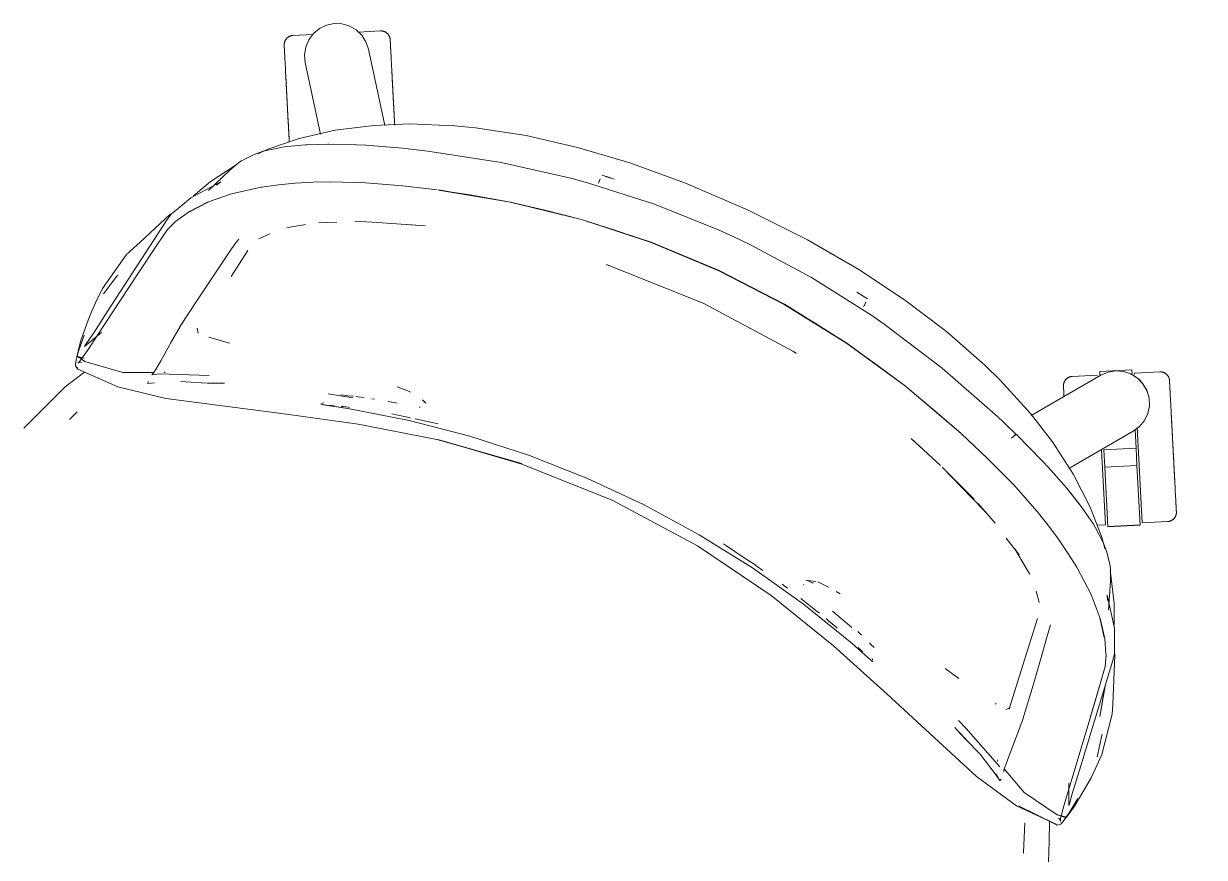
# Model space of a CAD drawing. Header units: millimetres. Extents: x 79795 to 317870, y -36033 to 97293.
# Drawn here: x 196660 to 197171, y 33601 to 33963 of the extents above; entities that cross this region are included whole.
import ezdxf

# ---------------------------------------------------------------- set-up
doc = ezdxf.new("R2010")
doc.units = ezdxf.units.MM
doc.header["$MEASUREMENT"] = 0
doc.layers.add('G-IMPT', color=8, linetype='CONTINUOUS', lineweight=9)
doc.layers.add('I-FURN', color=8, linetype='CONTINUOUS', lineweight=9)

msp = doc.modelspace()

# ---------------------------------------------------------------- linework, layer by layer
at = {"layer": 'G-IMPT'}
for p, q in [((196794.75, 33916.41), (196779.19, 33912.85)), ((196811.5, 33918.5), (196794.75, 33916.41)), ((196826.98, 33919.11), (196811.5, 33918.5)), ((196846.45, 33918.33), (196826.98, 33919.11)), ((196846.45, 33918.33), (196855.66, 33917.42)), ((196855.66, 33917.42), (196877.53, 33914.04)), ((196765.65, 33908.18), (196779.19, 33912.85)), ((196877.53, 33914.04), (196899.83, 33908.95)), ((196759.69, 33905.92), (196763.66, 33907.26)), ((196765.65, 33908.18), (196761.38, 33906.11)), ((196763.66, 33907.26), (196771.2, 33908.94)), ((196771.2, 33908.94), (196772.74, 33909.18)), ((196781.99, 33910.09), (196772.74, 33909.18)), ((196782.66, 33910.11), (196781.99, 33910.09)), ((196782.66, 33910.11), (196791.61, 33910.36)), ((196792.11, 33910.37), (196791.61, 33910.36)), ((196792.11, 33910.37), (196804.05, 33910.06)), ((196804.05, 33910.06), (196808.01, 33909.85)), ((196824.04, 33908.55), (196808.01, 33909.85)), ((196824.04, 33908.55), (196831.21, 33907.79)), ((196834.99, 33907.35), (196831.21, 33907.79)), ((196834.99, 33907.35), (196866.7, 33902.43)), ((196922.53, 33902.22), (196899.83, 33908.95)), ((196740.6, 33894.07), (196751.9, 33901.43)), ((196753.1, 33902.37), (196751, 33900.66)), ((196754.14, 33903.14), (196753.1, 33902.37)), ((196754.14, 33903.14), (196759.69, 33905.92)), ((196897.43, 33895.46), (196866.7, 33902.43)), ((196946.66, 33893.46), (196922.53, 33902.22)), ((196739.97, 33890.21), (196749.09, 33899.09)), ((196751, 33900.66), (196749.09, 33899.09)), ((196910.46, 33896.92), (196913.72, 33895.85)), ((196911.98, 33896.3), (196915.64, 33895.22)), ((196913.72, 33895.85), (196915.64, 33895.22)), ((196745.29, 33893.97), (196732.24, 33887.14)), ((196733.35, 33887.93), (196740.6, 33894.07)), ((196745.29, 33893.97), (196743.38, 33892.62)), ((196749.9, 33888.84), (196762.75, 33891.69)), ((196763.05, 33891.74), (196762.75, 33891.69)), ((196770.22, 33892.68), (196763.05, 33891.74)), ((196770.22, 33892.68), (196777.45, 33893.46)), ((196785.12, 33893.83), (196777.45, 33893.46)), ((196785.12, 33893.83), (196792.65, 33894.06)), ((196808.15, 33893.64), (196792.65, 33894.06)), ((196823.94, 33892.3), (196808.15, 33893.64)), ((196823.94, 33892.3), (196838.97, 33890.6)), ((196904.2, 33893.61), (196897.43, 33895.46)), ((196933.15, 33884.31), (196904.2, 33893.61)), ((196909.68, 33895.34), (196908.87, 33893.41)), ((196909.68, 33895.34), (196909.64, 33895.24)), ((196973.43, 33881.91), (196946.66, 33893.46)), ((196726.73, 33882.51), (196732.24, 33887.14)), ((196749.9, 33888.84), (196739.47, 33885.17)), ((196870.76, 33885.25), (196839.58, 33890.54)), ((196853.16, 33888.32), (196839.64, 33890.46)), ((196870.76, 33885.25), (196839.64, 33890.46)), ((196853.16, 33888.32), (196870.76, 33885.25)), ((196724.41, 33880.56), (196723.21, 33879.82)), ((196726.73, 33882.51), (196723.89, 33880.12)), ((196731.61, 33881.14), (196726.17, 33877.24)), ((196731.61, 33881.14), (196739.47, 33885.17)), ((196739.83, 33885.22), (196732, 33881.21)), ((196732, 33881.21), (196735.78, 33883.17)), ((196739.83, 33885.22), (196735.78, 33883.17)), ((196901.58, 33877.69), (196870.64, 33885.26)), ((196870.64, 33885.26), (196901.51, 33877.72)), ((196870.76, 33885.25), (196885.67, 33881.68)), ((196901.58, 33877.69), (196885.67, 33881.68)), ((196961.21, 33873.01), (196933.15, 33884.31)), ((196999.48, 33868.83), (196973.43, 33881.91)), ((196696.03, 33837.71), (196722.04, 33877.69)), ((196723.21, 33879.82), (196710.1, 33867.79)), ((196722.04, 33877.69), (196723.89, 33880.12)), ((196722.18, 33873.35), (196725.79, 33876.95)), ((196726.17, 33877.24), (196725.79, 33876.95)), ((196775.1, 33874.38), (196781.23, 33875.37)), ((196781.23, 33875.37), (196781.92, 33875.49)), ((196787.68, 33876.26), (196795.5, 33876.52)), ((196813.28, 33876.35), (196803.26, 33876.91)), ((196803.26, 33876.91), (196805.71, 33876.87)), ((196815.13, 33876.22), (196813.28, 33876.35)), ((196833.78, 33874.93), (196815.13, 33876.22)), ((196833.78, 33874.93), (196825.89, 33875.6)), ((196931.76, 33867.83), (196901.51, 33877.72)), ((196916.43, 33872.91), (196901.58, 33877.69)), ((196931.78, 33867.78), (196901.58, 33877.69)), ((196722.18, 33873.35), (196717.76, 33866.95)), ((196766.44, 33871.49), (196761.76, 33869.36)), ((196775.1, 33874.38), (196773.78, 33874.16)), ((196916.43, 33872.91), (196931.78, 33867.78)), ((196961.21, 33873.01), (196967.88, 33870.01)), ((196704.34, 33862.5), (196707.42, 33865.32)), ((196710.1, 33867.79), (196707.42, 33865.32)), ((196708.93, 33853.67), (196717.76, 33866.95)), ((196743.58, 33855.5), (196750.17, 33865.36)), ((196750.17, 33865.36), (196750.43, 33865.76)), ((196751.65, 33867.38), (196750.43, 33865.76)), ((196752.98, 33869.14), (196751.65, 33867.38)), ((196961.16, 33855.59), (196931.76, 33867.83)), ((196931.78, 33867.78), (196945.56, 33862.1)), ((196931.78, 33867.78), (196961.06, 33855.39)), ((196974.46, 33866.83), (196967.88, 33870.01)), ((196974.46, 33866.83), (197001.16, 33852.6)), ((197021.7, 33855.97), (196999.48, 33868.83)), ((196693.93, 33847.83), (196704.34, 33862.5)), ((196749.76, 33852.95), (196757.02, 33864.3)), ((196757.02, 33864.3), (196756.69, 33863.94)), ((196945.56, 33862.1), (196961.06, 33855.39)), ((196742.95, 33854.56), (196743.24, 33854.99)), ((196743.58, 33855.5), (196743.24, 33854.99)), ((196954.47, 33841.25), (196912.32, 33858.15)), ((196912.32, 33858.15), (196913.88, 33857.67)), ((196912.36, 33858.08), (196912.6, 33858.01)), ((196913.88, 33857.67), (196912.6, 33858.01)), ((196976.16, 33847.83), (196961.06, 33855.39)), ((196989.38, 33840.92), (196961.06, 33855.39)), ((196989.43, 33840.94), (196961.16, 33855.59)), ((197041.45, 33842.91), (197021.7, 33855.97)), ((196691.75, 33827.61), (196708.93, 33853.67)), ((196694.42, 33845.54), (196700.2, 33853.12)), ((196700.2, 33853.12), (196700.59, 33853.57)), ((196735.39, 33843.35), (196742.95, 33854.56)), ((197001.16, 33852.6), (197026.89, 33836.4)), ((196693.93, 33847.83), (196690.96, 33841.53)), ((196976.16, 33847.83), (196989.38, 33840.92)), ((197025.4, 33843.32), (197020.77, 33846.2)), ((196690.96, 33841.53), (196689.2, 33837.75)), ((196735.39, 33843.35), (196727.6, 33831.46)), ((196954.47, 33841.25), (196993.14, 33820.71)), ((196954.49, 33841.3), (196993.14, 33820.71)), ((196989.38, 33840.92), (197016.37, 33824.16)), ((196989.38, 33840.92), (197003.17, 33832.46)), ((196989.43, 33840.94), (197016.44, 33824.12)), ((197023.74, 33839.85), (197024.69, 33841.71)), ((197024.69, 33841.71), (197024.64, 33841.61)), ((197059.68, 33829.1), (197041.45, 33842.91)), ((196687.83, 33834.02), (196689.2, 33837.75)), ((196696.03, 33837.71), (196690.22, 33828.66)), ((197026.89, 33836.4), (197032.66, 33832.4)), ((196684.62, 33825.23), (196687.83, 33834.02)), ((196727.56, 33831.39), (196723.51, 33824.18)), ((196727.56, 33831.39), (196727.6, 33831.46)), ((196735.47, 33828.51), (196735.01, 33830.54)), ((197016.37, 33824.16), (197003.17, 33832.46)), ((197057.75, 33813.34), (197032.66, 33832.4)), ((196684.46, 33824.78), (196683.4, 33820.59)), ((196683.65, 33820.7), (196685.16, 33825.16)), ((196684.62, 33825.23), (196684.46, 33824.78)), ((196685.16, 33825.16), (196686.07, 33827.6)), ((196686.11, 33822.65), (196693.54, 33828.8)), ((196689.48, 33827.57), (196686.6, 33823.37)), ((196687.43, 33820.97), (196691.75, 33827.61)), ((196689.48, 33827.57), (196690.22, 33828.66)), ((196723.51, 33824.18), (196723.03, 33823.31)), ((196740.1, 33826.74), (196749, 33824.14)), ((196740.1, 33826.74), (196740.44, 33826.63)), ((197041.98, 33805.41), (197016.37, 33824.16)), ((197016.37, 33824.16), (197029.66, 33814.54)), ((197041.98, 33805.41), (197016.44, 33824.12)), ((197076.33, 33814.52), (197059.68, 33829.1)), ((196683.46, 33820.11), (196682.56, 33816.91)), ((196683.4, 33820.59), (196682.82, 33818.3)), ((196683.46, 33820.11), (196683.65, 33820.7)), ((196683.77, 33815.75), (196687.43, 33820.97)), ((196686.11, 33822.65), (196686.6, 33823.37)), ((196723.03, 33823.31), (196719.2, 33816.43)), ((196993.14, 33820.71), (196994.64, 33819.72)), ((196993.14, 33820.71), (196994.22, 33819.95)), ((196994.43, 33819.81), (196994.22, 33819.95)), ((196682.27, 33814.99), (196682.56, 33816.91)), ((196682.27, 33814.99), (196682.34, 33814.36)), ((196682.34, 33814.36), (196682.63, 33813.82)), ((196686.1, 33817.57), (196682.82, 33818.3)), ((196684.19, 33816.24), (196683.22, 33815.49)), ((196683.79, 33815.77), (196683.22, 33815.49)), ((196686.1, 33817.57), (196683.29, 33818.34)), ((196683.29, 33818.34), (196686.25, 33816.2)), ((196684.19, 33816.24), (196683.77, 33815.75)), ((196683.79, 33815.77), (196684.41, 33815.84)), ((196684.9, 33815.7), (196684.41, 33815.84)), ((196702.84, 33811.46), (196686.25, 33816.2)), ((196719.2, 33816.43), (196717.29, 33813.04)), ((197041.98, 33805.41), (197029.66, 33814.54)), ((197076.33, 33814.52), (197082.94, 33808.05)), ((196686.23, 33811.54), (196679.13, 33806.13)), ((196683.31, 33812.83), (196682.63, 33813.82)), ((196683.14, 33813.44), (196682.63, 33813.82)), ((196682.63, 33813.82), (196682.68, 33813.76)), ((196683.14, 33813.44), (196682.68, 33813.76)), ((196700.68, 33805.15), (196683.31, 33812.83)), ((196702.84, 33811.46), (196716.41, 33811.33)), ((196715.97, 33810.93), (196715.4, 33810.4)), ((196715.4, 33810.4), (196718.57, 33810.86)), ((196715.97, 33810.93), (196715.98, 33810.94)), ((196717.25, 33812.97), (196715.98, 33810.94)), ((196717.25, 33812.97), (196717.29, 33813.04)), ((196718.57, 33810.86), (196740.24, 33810.07)), ((196720.74, 33811.45), (196721.17, 33811.74)), ((197057.75, 33813.34), (197081.91, 33792.21)), ((196673.04, 33800.44), (196677.55, 33804.92)), ((196679.13, 33806.13), (196677.55, 33804.92)), ((196700.68, 33805.15), (196721.44, 33800.1)), ((196713.62, 33806.59), (196716.53, 33806.99)), ((196713.62, 33806.59), (196713.63, 33806.65)), ((196713.75, 33807.56), (196713.63, 33806.65)), ((196716.53, 33806.99), (196713.63, 33806.65)), ((196713.63, 33806.65), (196716.5, 33806.96)), ((196736.94, 33806.86), (196727.89, 33807.49)), ((196742.23, 33806.62), (196736.75, 33806.95)), ((196736.75, 33806.95), (196742.25, 33806.62)), ((196736.94, 33806.86), (196742.23, 33806.62)), ((196739.53, 33806.79), (196746.9, 33806.71)), ((196746.9, 33806.71), (196745.53, 33806.61)), ((196822.07, 33805.03), (196821.62, 33805.2)), ((196825.55, 33803.71), (196822.07, 33805.03)), ((196825.55, 33803.71), (196826.83, 33803.22)), ((197055.64, 33793.9), (197041.98, 33805.41)), ((197041.98, 33805.41), (197066.07, 33784.92)), ((197041.98, 33805.41), (197065.97, 33784.92)), ((197082.94, 33808.05), (197096.06, 33793.64)), ((196659.88, 33787.34), (196673.04, 33800.44)), ((196773.73, 33793.36), (196721.44, 33800.1)), ((196802.47, 33800.49), (196791.73, 33802.14)), ((196797.3, 33801.66), (196799.58, 33801.44)), ((196800.34, 33801.36), (196799.58, 33801.44)), ((196800.34, 33801.36), (196802.75, 33801.09)), ((196803.94, 33800.95), (196804.75, 33800.85)), ((196804.75, 33800.85), (196807.34, 33800.51)), ((196810.75, 33800.01), (196811.9, 33799.84)), ((196817.71, 33798.87), (196821.63, 33798.14)), ((196817.71, 33798.87), (196819.26, 33798.58)), ((196827.47, 33802.93), (196826.83, 33803.22)), ((196834.15, 33798.12), (196832.68, 33799.56)), ((196834.15, 33798.12), (196833.3, 33798.75)), ((196683, 33794.36), (196679.63, 33791)), ((196679.63, 33791), (196682.52, 33793.94)), ((196683, 33794.36), (196682.52, 33793.94)), ((196788.72, 33797.56), (196788.55, 33797.79)), ((196800.27, 33795.78), (196788.72, 33797.56)), ((196789.67, 33798.32), (196789.06, 33797.93)), ((196800.27, 33795.78), (196789.15, 33797.53)), ((196789.43, 33797.46), (196789.15, 33797.53)), ((196800.27, 33795.78), (196789.43, 33797.46)), ((196789.67, 33798.32), (196789.44, 33798.19)), ((196793.42, 33797.07), (196792.29, 33797.16)), ((196794.45, 33796.98), (196793.42, 33797.07)), ((196797.36, 33796.71), (196798.21, 33796.63)), ((196800.54, 33796.35), (196798.21, 33796.63)), ((196826.89, 33790.6), (196800.27, 33795.78)), ((196800.54, 33796.35), (196801.01, 33796.29)), ((196820.69, 33793.23), (196819.38, 33793.46)), ((196831.57, 33796.37), (196831.15, 33796.42)), ((197055.64, 33793.9), (197065.97, 33784.92)), ((197105.55, 33781.39), (197096.06, 33793.64)), ((196804.78, 33789.01), (196773.73, 33793.36)), ((196804.78, 33789.01), (196838.82, 33782.31)), ((196827.46, 33791.78), (196820.69, 33793.23)), ((196826.89, 33790.6), (196853.14, 33783.79)), ((196836.89, 33789.77), (196829.44, 33791.36)), ((196839.47, 33789.09), (196836.89, 33789.77)), ((197081.91, 33792.21), (197084.67, 33789.6)), ((197089.93, 33784.49), (197084.67, 33789.6)), ((196853.14, 33783.79), (196878.93, 33775.41)), ((197066.07, 33784.92), (197077.48, 33774.08)), ((197088.7, 33783.71), (197087.87, 33782.93)), ((197087.87, 33782.93), (197088.33, 33783.37)), ((197088.7, 33783.71), (197088.33, 33783.37)), ((197088.7, 33783.71), (197089.4, 33784.3)), ((197088.7, 33783.71), (197089.23, 33784.18)), ((197089.23, 33784.18), (197089.4, 33784.3)), ((197089.4, 33784.3), (197089.77, 33784.56)), ((197089.82, 33784.55), (197089.4, 33784.3)), ((197089.82, 33784.55), (197089.77, 33784.56)), ((197089.95, 33784.53), (197089.82, 33784.55)), ((197089.82, 33784.55), (197089.93, 33784.49)), ((197101.16, 33773.15), (197089.95, 33784.53)), ((196838.82, 33782.31), (196875.67, 33772.03)), ((196875.72, 33771.72), (196839.28, 33782.39)), ((196875.67, 33772.03), (196839.28, 33782.39)), ((197044.35, 33782.84), (197047.01, 33780.41)), ((197044.35, 33782.84), (197057.07, 33771.11)), ((197114.71, 33767.21), (197105.55, 33781.39)), ((196904.17, 33765.46), (196878.93, 33775.41)), ((197088.65, 33762.84), (197077.48, 33774.08)), ((197103.87, 33770.26), (197101.16, 33773.15)), ((196875.72, 33771.72), (196914.77, 33756.12)), ((197057.85, 33770.44), (197071.65, 33756.48)), ((197057.85, 33770.44), (197070.82, 33756.99)), ((197111.78, 33761.3), (197103.87, 33770.26)), ((196928.75, 33754), (196904.17, 33765.46)), ((197088.65, 33762.84), (197098.94, 33751.23)), ((197114.71, 33767.21), (197121.99, 33753)), ((197112.09, 33760.91), (197111.78, 33761.3)), ((197111.78, 33761.3), (197118.07, 33753.37)), ((197111.78, 33761.3), (197117.66, 33753.9)), ((197112.09, 33760.91), (197118.07, 33753.37)), ((196951.83, 33736.23), (196914.77, 33756.12)), ((196928.75, 33754), (196952.58, 33741.06)), ((197070.82, 33756.99), (197072.11, 33755.65)), ((197077.37, 33750.19), (197072.11, 33755.65)), ((197077.37, 33750.19), (197073.41, 33754.59)), ((197118.07, 33753.37), (197117.66, 33753.9)), ((197118.07, 33753.37), (197123.32, 33745.7)), ((197127.11, 33739.62), (197121.99, 33753)), ((197080.84, 33746.15), (197077.37, 33750.19)), ((197103.6, 33745.32), (197098.94, 33751.23)), ((197103.6, 33745.32), (197108.25, 33739.21)), ((197124.12, 33744.37), (197123.32, 33745.7)), ((197127.69, 33737.51), (197124.12, 33744.37)), ((196975.59, 33726.7), (196952.58, 33741.06)), ((197085.59, 33739.67), (197091.16, 33732.45)), ((197112.3, 33733.16), (197108.25, 33739.21)), ((197128.27, 33735.03), (197127.11, 33739.62)), ((197127.69, 33737.51), (197129.2, 33733.61)), ((196983.65, 33714.78), (196951.83, 33736.23)), ((196964.41, 33736.23), (196962.99, 33737.1)), ((196971.59, 33731.45), (196964.41, 33736.23)), ((197089.28, 33734.98), (197091.61, 33731.08)), ((197089.28, 33734.98), (197091.16, 33732.45)), ((197112.3, 33733.16), (197116.19, 33727.07)), ((197130.65, 33727.57), (197129.2, 33733.61)), ((196971.59, 33731.45), (196976.33, 33728.3)), ((196976.33, 33728.3), (196977.7, 33727.39)), ((196980.1, 33725.66), (196977.7, 33727.39)), ((197091.61, 33731.08), (197091.96, 33730.48)), ((197091.96, 33730.48), (197095.14, 33725.14)), ((197116.35, 33726.81), (197116.19, 33727.07)), ((197130.73, 33726.28), (197130.65, 33727.57)), ((196997.67, 33710.96), (196975.59, 33726.7)), ((197095.14, 33725.14), (197095.82, 33723.99)), ((197122.42, 33715.13), (197116.35, 33726.81)), ((197130.78, 33724.76), (197130.65, 33725.66)), ((197130.73, 33726.28), (197130.76, 33723.57)), ((197130.76, 33723.57), (197130.79, 33721.1)), ((197130.78, 33724.76), (197132.4, 33711.37)), ((196988.44, 33719.65), (196990.76, 33717.97)), ((196997.85, 33719.41), (196997.79, 33719.52)), ((196999.8, 33721.11), (196998.76, 33721.36)), ((196998.76, 33721.36), (197000.82, 33721.16)), ((196999.8, 33721.11), (197001.91, 33720.17)), ((197000.82, 33721.16), (197003.03, 33720.79)), ((197001.78, 33720.24), (197001.91, 33720.17)), ((197004, 33720.62), (197008.54, 33718.4)), ((197004, 33720.62), (197006.51, 33719.43)), ((197008.54, 33718.4), (197006.51, 33719.43)), ((197129.85, 33708.4), (197130.79, 33721.1)), ((196983.65, 33714.78), (197010.67, 33693.01)), ((196996.62, 33713.41), (196998.21, 33712.16)), ((197003.68, 33707.9), (196998.21, 33712.16)), ((197011.85, 33716.51), (197013.65, 33715.43)), ((197098.5, 33716.65), (197099.87, 33711.7)), ((197126.31, 33704.78), (197122.42, 33715.13)), ((197129.31, 33714.9), (197132.46, 33700.57)), ((197129.31, 33714.9), (197129.5, 33712.59)), ((196997.67, 33710.96), (197018.76, 33693.9)), ((197003.68, 33707.9), (197004.71, 33707.05)), ((197018.6, 33700.91), (197010.35, 33707.99)), ((197132.4, 33711.37), (197132.36, 33701.87)), ((197007.68, 33704.6), (197007.53, 33704.72)), ((197008.57, 33703.83), (197007.68, 33704.6)), ((197008.57, 33703.83), (197011.72, 33701.13)), ((197095.01, 33691.95), (197099.05, 33704.81)), ((197099.05, 33704.81), (197098.98, 33704.32)), ((197103.33, 33697.11), (197104.8, 33702.03)), ((197128.07, 33696.52), (197126.12, 33705.1)), ((197126.12, 33705.1), (197127.15, 33700.67)), ((197126.31, 33704.78), (197128.27, 33696.17)), ((197011.72, 33701.13), (197012.26, 33700.65)), ((197021.21, 33699.2), (197022.92, 33697.61)), ((197103.33, 33697.11), (197101.4, 33690.47)), ((197128.07, 33696.52), (197127.15, 33700.67)), ((197132.46, 33700.57), (197132.46, 33693.32)), ((197033.95, 33672.02), (197010.67, 33693.01)), ((197018.76, 33693.9), (197026.91, 33686.71)), ((197022.98, 33690.65), (197021.39, 33692.21)), ((197027.1, 33693.46), (197026.34, 33694.22)), ((197027.1, 33693.46), (197028.35, 33692.2)), ((197095.01, 33691.95), (197086.85, 33665.6)), ((197128.27, 33696.17), (197128.79, 33689.5)), ((197132.46, 33693.32), (197132.46, 33689.6)), ((197022.98, 33690.65), (197023.47, 33690.16)), ((197027.13, 33686.53), (197026.91, 33686.71)), ((197027.36, 33686.34), (197027.13, 33686.53)), ((197027.54, 33686.2), (197027.36, 33686.34)), ((197027.52, 33687.41), (197027.56, 33687.16)), ((197027.52, 33687.41), (197027.61, 33686.7)), ((197027.79, 33686.18), (197027.54, 33686.2)), ((197097.65, 33677.4), (197100.94, 33688.85)), ((197101.4, 33690.47), (197100.94, 33688.85)), ((197117.88, 33641), (197131.78, 33686.62)), ((197128.8, 33689.02), (197128.37, 33683.94)), ((197128.8, 33689.02), (197128.79, 33689.5)), ((197131.78, 33686.62), (197132.46, 33689.6)), ((197132.67, 33688.89), (197131.87, 33671.11)), ((197132.46, 33690.28), (197132.67, 33688.89)), ((197059.13, 33683.14), (197065.1, 33678.8)), ((197128.37, 33683.94), (197126.3, 33676.44)), ((197092.79, 33661.16), (197097.22, 33675.89)), ((197097.22, 33675.89), (197097.65, 33677.4)), ((197121.81, 33661.14), (197126.12, 33675.89)), ((197121.98, 33661.73), (197126.3, 33676.44)), ((197121.98, 33661.73), (197126.12, 33675.89)), ((197033.95, 33672.02), (197072.73, 33636.29)), ((197126.11, 33662.32), (197128.4, 33675.53)), ((197126.11, 33662.32), (197128.09, 33674.51)), ((197131.87, 33671.11), (197131.71, 33667.47)), ((197081.14, 33667.71), (197080.85, 33667.9)), ((197085.48, 33665.3), (197087.26, 33666.19)), ((197086.85, 33665.6), (197087, 33665.82)), ((197087.14, 33666.02), (197087, 33665.82)), ((197131.52, 33663.3), (197131.71, 33667.47)), ((197064.87, 33660.61), (197068.28, 33657.1)), ((197092.77, 33661.09), (197089.85, 33653.35)), ((197092.79, 33661.16), (197092.77, 33661.09)), ((197121.81, 33661.14), (197112.89, 33631.23)), ((197126.98, 33645.89), (197131.52, 33663.3)), ((197064.36, 33656.41), (197063.32, 33657.51)), ((197067.95, 33652.51), (197064.36, 33656.41)), ((197064.36, 33656.41), (197068.14, 33652.42)), ((197068.14, 33652.42), (197064.79, 33655.96)), ((197068.28, 33657.1), (197082.78, 33640.49)), ((197074.25, 33645.98), (197067.95, 33652.51)), ((197086.68, 33645.07), (197089.85, 33653.35)), ((197124.91, 33644.8), (197127, 33654.1)), ((197127, 33654.1), (197127.1, 33654.69)), ((197074.25, 33645.98), (197081.18, 33636.93)), ((197086.68, 33645.07), (197085.47, 33641.87)), ((197126.98, 33645.89), (197124.06, 33639.57)), ((197081.82, 33643.56), (197081.88, 33643.05)), ((197081.9, 33642.9), (197081.88, 33643.05)), ((197085.35, 33641.52), (197084.57, 33639.17)), ((197085.35, 33641.52), (197085.47, 33641.87)), ((197117.88, 33641), (197114.68, 33630.73)), ((197072.73, 33636.29), (197089.95, 33623.63)), ((197082.84, 33634.66), (197081.16, 33637.48)), ((197082.84, 33634.66), (197081.18, 33636.93)), ((197083.39, 33635.2), (197082.97, 33634.63)), ((197084.49, 33638.29), (197084.56, 33639.1)), ((197084.57, 33639.17), (197084.56, 33639.1)), ((197093.39, 33629.35), (197084.61, 33639.6)), ((197120.32, 33632.35), (197122.3, 33635.79)), ((197122.3, 33635.79), (197124.06, 33639.57)), ((197082.84, 33634.66), (197082.67, 33634.7)), ((197082.97, 33634.63), (197082.84, 33634.66)), ((197112.89, 33631.23), (197110.58, 33623.65)), ((197112.65, 33633.41), (197112.72, 33623.72)), ((197114.32, 33629.47), (197114.68, 33630.73)), ((197120.32, 33632.35), (197115.65, 33624.24)), ((197093.39, 33629.35), (197107.69, 33619.68)), ((197115.23, 33624.58), (197112.8, 33620.58)), ((197112.95, 33624.56), (197114.32, 33629.47)), ((197115.25, 33624.61), (197116.54, 33626.87)), ((197089.95, 33623.63), (197107.03, 33615.62)), ((197090.94, 33623.66), (197107.41, 33615.33)), ((197090.94, 33623.66), (197107.03, 33615.62)), ((197111.22, 33618.79), (197107.69, 33619.68)), ((197111.22, 33618.79), (197107.75, 33619.72)), ((197107.75, 33619.72), (197111.5, 33618.4)), ((197108.94, 33617.5), (197110.58, 33623.65)), ((197112.47, 33620.06), (197110.6, 33617.31)), ((197112.88, 33620.32), (197111.5, 33618.4)), ((197112.47, 33620.06), (197112.8, 33620.58)), ((197112.72, 33623.72), (197112.95, 33624.56)), ((197112.88, 33620.32), (197115.41, 33623.83)), ((197115.65, 33624.24), (197115.41, 33623.83)), ((197093.61, 33616.25), (197093.06, 33603.43)), ((197104.12, 33607.97), (197104.34, 33616.88)), ((197107.5, 33615.26), (197106.8, 33615.8)), ((197106.8, 33615.8), (197106.89, 33615.73)), ((197107.03, 33615.62), (197106.89, 33615.73)), ((197107.41, 33615.33), (197107.03, 33615.62)), ((197107.5, 33615.26), (197108.19, 33615.37)), ((197108.59, 33618.04), (197108.17, 33618.32)), ((197108.8, 33615.5), (197108.19, 33615.37)), ((197108.59, 33618.04), (197108.94, 33617.52)), ((197108.8, 33615.5), (197109.31, 33615.85)), ((197109.04, 33618.13), (197108.94, 33617.5)), ((197108.94, 33617.52), (197109.09, 33616.9)), ((197109.04, 33618.13), (197109.09, 33616.9)), ((197110.6, 33617.31), (197109.31, 33615.85)), ((197103.91, 33599.43), (197104.12, 33607.97)), ((197093.04, 33603.14), (197093.06, 33603.43))]:
    msp.add_line(p, q, dxfattribs=at)
at = {"layer": 'I-FURN'}
for p, q in [((196791, 33961.88), (196794.3, 33962.58)), ((196794.3, 33962.58), (196797.67, 33962.47)), ((196797.67, 33962.47), (196800.92, 33961.56)), ((196775.07, 33957.08), (196775.22, 33957.14)), ((196775.22, 33957.14), (196775.37, 33957.2)), ((196775.37, 33957.2), (196775.52, 33957.25)), ((196775.52, 33957.25), (196775.68, 33957.3)), ((196775.68, 33957.3), (196775.84, 33957.34)), ((196775.84, 33957.34), (196775.99, 33957.37)), ((196775.99, 33957.37), (196776.15, 33957.4)), ((196776.15, 33957.4), (196776.31, 33957.42)), ((196776.31, 33957.42), (196776.47, 33957.43)), ((196776.47, 33957.43), (196776.52, 33957.43)), ((196785.09, 33957.88), (196776.52, 33957.43)), ((196783.37, 33955.54), (196785.37, 33958.26)), ((196785.37, 33958.26), (196787.97, 33960.41)), ((196787.97, 33960.41), (196791, 33961.88)), ((196800.92, 33961.56), (196803.86, 33959.9)), ((196803.86, 33959.9), (196806.31, 33957.58)), ((196814.4, 33959.42), (196804.89, 33958.92)), ((196806.31, 33957.58), (196808.13, 33954.75)), ((196814.4, 33959.42), (196814.56, 33959.42)), ((196814.56, 33959.42), (196814.73, 33959.42)), ((196814.73, 33959.42), (196814.89, 33959.41)), ((196814.89, 33959.41), (196815.05, 33959.4)), ((196815.05, 33959.4), (196815.21, 33959.38)), ((196815.21, 33959.38), (196815.37, 33959.35)), ((196815.37, 33959.35), (196815.52, 33959.32)), ((196815.52, 33959.32), (196815.68, 33959.28)), ((196815.68, 33959.28), (196815.84, 33959.23)), ((196815.84, 33959.23), (196815.99, 33959.18)), ((196815.99, 33959.18), (196816.14, 33959.12)), ((196816.14, 33959.12), (196816.29, 33959.06)), ((196816.29, 33959.06), (196816.43, 33958.99)), ((196816.43, 33958.99), (196816.57, 33958.91)), ((196816.57, 33958.91), (196816.71, 33958.83)), ((196816.71, 33958.83), (196816.85, 33958.75)), ((196816.85, 33958.75), (196816.98, 33958.65)), ((196816.98, 33958.65), (196817.11, 33958.56)), ((196817.11, 33958.56), (196817.23, 33958.46)), ((196817.23, 33958.46), (196817.35, 33958.35)), ((196817.35, 33958.35), (196817.47, 33958.24)), ((196817.47, 33958.24), (196817.58, 33958.12)), ((196817.58, 33958.12), (196817.69, 33958)), ((196817.69, 33958), (196817.79, 33957.87)), ((196817.79, 33957.87), (196817.89, 33957.74)), ((196817.89, 33957.74), (196817.98, 33957.61)), ((196817.98, 33957.61), (196818.06, 33957.48)), ((196818.06, 33957.48), (196818.15, 33957.34)), ((196818.15, 33957.34), (196818.22, 33957.19)), ((196818.22, 33957.19), (196818.29, 33957.05)), ((196772.7, 33953.52), (196772.71, 33953.68)), ((196772.7, 33953.36), (196772.7, 33953.52)), ((196772.7, 33953.2), (196772.7, 33953.36)), ((196772.7, 33953.19), (196772.7, 33953.2)), ((196772.7, 33953.2), (196772.7, 33953.17)), ((196772.71, 33953.14), (196772.7, 33953.19)), ((196772.7, 33953.17), (196772.71, 33953.11)), ((196772.71, 33953.68), (196772.72, 33953.84)), ((196772.71, 33953.05), (196772.71, 33953.14)), ((196772.71, 33953.11), (196772.71, 33952.99)), ((196772.72, 33952.91), (196772.71, 33953.05)), ((196772.71, 33952.99), (196772.72, 33952.83)), ((196772.72, 33953.84), (196772.74, 33954)), ((196772.73, 33952.73), (196772.72, 33952.91)), ((196772.72, 33952.83), (196772.73, 33952.63)), ((196772.74, 33952.5), (196772.73, 33952.73)), ((196772.73, 33952.63), (196772.75, 33952.38)), ((196772.74, 33954), (196772.77, 33954.16)), ((196772.75, 33952.23), (196772.74, 33952.5)), ((196772.75, 33952.38), (196772.76, 33952.09)), ((196772.77, 33951.91), (196772.75, 33952.23)), ((196772.76, 33952.09), (196772.78, 33951.75)), ((196772.77, 33954.16), (196772.8, 33954.32)), ((196772.8, 33954.32), (196772.84, 33954.47)), ((196772.84, 33954.47), (196772.89, 33954.63)), ((196772.89, 33954.63), (196772.94, 33954.78)), ((196772.94, 33954.78), (196773, 33954.93)), ((196773, 33954.93), (196773.06, 33955.08)), ((196773.06, 33955.08), (196773.13, 33955.22)), ((196773.13, 33955.22), (196773.21, 33955.37)), ((196773.21, 33955.37), (196773.29, 33955.51)), ((196773.29, 33955.51), (196773.37, 33955.64)), ((196773.37, 33955.64), (196773.46, 33955.77)), ((196773.46, 33955.77), (196773.56, 33955.9)), ((196773.56, 33955.9), (196773.66, 33956.03)), ((196773.66, 33956.03), (196773.77, 33956.15)), ((196773.77, 33956.15), (196773.88, 33956.26)), ((196773.88, 33956.26), (196774, 33956.37)), ((196774, 33956.37), (196774.12, 33956.48)), ((196774.12, 33956.48), (196774.25, 33956.58)), ((196774.25, 33956.58), (196774.38, 33956.68)), ((196774.38, 33956.68), (196774.51, 33956.77)), ((196774.51, 33956.77), (196774.64, 33956.86)), ((196774.64, 33956.86), (196774.78, 33956.94)), ((196774.78, 33956.94), (196774.93, 33957.01)), ((196774.93, 33957.01), (196775.07, 33957.08)), ((196781.55, 33949.1), (196782.07, 33952.43)), ((196782.07, 33952.43), (196783.37, 33955.54)), ((196808.13, 33954.75), (196809.23, 33951.55)), ((196818.29, 33957.05), (196818.35, 33956.9)), ((196818.35, 33956.9), (196818.41, 33956.75)), ((196818.41, 33956.75), (196818.46, 33956.6)), ((196818.46, 33956.6), (196818.51, 33956.44)), ((196818.51, 33956.44), (196818.54, 33956.28)), ((196818.54, 33956.28), (196818.58, 33956.13)), ((196818.58, 33956.13), (196818.6, 33955.97)), ((196818.6, 33955.97), (196818.62, 33955.81)), ((196818.62, 33955.81), (196818.64, 33955.65)), ((196818.64, 33955.65), (196818.64, 33955.6)), ((196818.64, 33955.6), (196818.64, 33955.58)), ((196818.64, 33955.55), (196818.64, 33955.6)), ((196818.64, 33955.6), (196818.64, 33955.6)), ((196818.64, 33955.58), (196818.64, 33955.51)), ((196818.65, 33955.46), (196818.64, 33955.55)), ((196818.64, 33955.51), (196818.65, 33955.4)), ((196818.65, 33955.32), (196818.65, 33955.46)), ((196818.65, 33955.4), (196818.66, 33955.24)), ((196818.66, 33955.14), (196818.65, 33955.32)), ((196818.66, 33955.24), (196818.67, 33955.04)), ((196818.68, 33954.91), (196818.66, 33955.14)), ((196818.67, 33955.04), (196818.68, 33954.79)), ((196818.69, 33954.64), (196818.68, 33954.91)), ((196818.68, 33954.79), (196818.7, 33954.5)), ((196818.71, 33954.32), (196818.69, 33954.64)), ((196818.7, 33954.5), (196818.72, 33954.16)), ((196818.73, 33953.96), (196818.71, 33954.32)), ((196818.72, 33954.16), (196818.73, 33953.78)), ((196818.75, 33953.56), (196818.73, 33953.96)), ((196818.73, 33953.78), (196818.76, 33953.36)), ((196818.77, 33953.11), (196818.75, 33953.56)), ((196818.76, 33953.36), (196818.78, 33952.9)), ((196818.8, 33952.63), (196818.77, 33953.11)), ((196818.78, 33952.9), (196818.81, 33952.39)), ((196818.82, 33952.1), (196818.8, 33952.63)), ((196818.81, 33952.39), (196818.84, 33951.85)), ((196818.85, 33951.53), (196818.82, 33952.1)), ((196772.79, 33951.55), (196772.77, 33951.91)), ((196772.78, 33951.75), (196772.8, 33951.37)), ((196772.81, 33951.15), (196772.79, 33951.55)), ((196772.8, 33951.37), (196772.82, 33950.95)), ((196772.83, 33950.71), (196772.81, 33951.15)), ((196772.82, 33950.95), (196772.84, 33950.49)), ((196772.86, 33950.22), (196772.83, 33950.71)), ((196772.84, 33950.49), (196772.87, 33949.98)), ((196772.89, 33949.69), (196772.86, 33950.22)), ((196772.87, 33949.98), (196772.9, 33949.44)), ((196772.92, 33949.13), (196772.89, 33949.69)), ((196772.9, 33949.44), (196772.93, 33948.85)), ((196772.95, 33948.52), (196772.92, 33949.13)), ((196772.93, 33948.85), (196772.96, 33948.23)), ((196772.98, 33947.88), (196772.95, 33948.52)), ((196772.96, 33948.23), (196773, 33947.57)), ((196773, 33947.57), (196773.03, 33946.87)), ((196781.85, 33945.74), (196781.55, 33949.1)), ((196809.23, 33951.55), (196816.27, 33918.41)), ((196818.84, 33951.85), (196818.87, 33951.26)), ((196818.88, 33950.93), (196818.85, 33951.53)), ((196818.87, 33951.26), (196818.9, 33950.64)), ((196818.92, 33950.29), (196818.88, 33950.93)), ((196818.9, 33950.64), (196818.93, 33950.11)), ((196818.95, 33949.61), (196818.92, 33950.29)), ((196818.99, 33948.89), (196818.95, 33949.61)), ((196819.03, 33948.14), (196818.99, 33948.89)), ((196819.07, 33947.35), (196819.03, 33948.14)), ((196819.11, 33946.54), (196819.07, 33947.35)), ((196773.03, 33946.87), (196773.07, 33946.14)), ((196773.07, 33946.14), (196773.11, 33945.37)), ((196773.11, 33945.37), (196773.15, 33944.57)), ((196773.15, 33944.57), (196773.2, 33943.74)), ((196773.2, 33943.74), (196773.24, 33942.88)), ((196773.24, 33942.88), (196773.29, 33941.99)), ((196773.29, 33941.99), (196773.34, 33941.07)), ((196788.44, 33914.73), (196781.85, 33945.74)), ((196819.16, 33945.69), (196819.11, 33946.54)), ((196819.21, 33944.81), (196819.16, 33945.69)), ((196819.25, 33943.9), (196819.21, 33944.81)), ((196819.3, 33942.97), (196819.25, 33943.9)), ((196819.35, 33942.01), (196819.3, 33942.97)), ((196819.32, 33942.53), (196819.38, 33941.56)), ((196819.4, 33941.03), (196819.35, 33942.01)), ((196773.34, 33941.07), (196773.39, 33940.13)), ((196773.41, 33939.61), (196773.36, 33940.56)), ((196773.39, 33940.13), (196773.44, 33939.16)), ((196773.47, 33938.62), (196773.41, 33939.61)), ((196773.44, 33939.16), (196773.49, 33938.17)), ((196773.52, 33937.62), (196773.47, 33938.62)), ((196773.49, 33938.17), (196773.54, 33937.15)), ((196773.57, 33936.6), (196773.52, 33937.62)), ((196773.54, 33937.15), (196773.6, 33936.12)), ((196819.38, 33941.56), (196819.43, 33940.57)), ((196819.46, 33940.03), (196819.4, 33941.03)), ((196819.43, 33940.57), (196819.48, 33939.56)), ((196819.51, 33939), (196819.46, 33940.03)), ((196819.48, 33939.56), (196819.53, 33938.53)), ((196819.56, 33937.96), (196819.51, 33939)), ((196819.53, 33938.53), (196819.59, 33937.47)), ((196819.62, 33936.9), (196819.56, 33937.96)), ((196819.59, 33937.47), (196819.65, 33936.41)), ((196819.68, 33935.82), (196819.62, 33936.9)), ((196773.63, 33935.55), (196773.57, 33936.6)), ((196773.6, 33936.12), (196773.65, 33935.07)), ((196773.68, 33934.49), (196773.63, 33935.55)), ((196773.65, 33935.07), (196773.71, 33934)), ((196773.74, 33933.42), (196773.68, 33934.49)), ((196773.71, 33934), (196773.77, 33932.92)), ((196773.8, 33932.33), (196773.74, 33933.42)), ((196773.77, 33932.92), (196773.82, 33931.82)), ((196773.85, 33931.22), (196773.8, 33932.33)), ((196773.82, 33931.82), (196773.88, 33930.71)), ((196819.65, 33936.41), (196819.7, 33935.32)), ((196819.73, 33934.73), (196819.68, 33935.82)), ((196819.7, 33935.32), (196819.76, 33934.23)), ((196819.79, 33933.63), (196819.73, 33934.73)), ((196819.76, 33934.23), (196819.82, 33933.12)), ((196819.85, 33932.52), (196819.79, 33933.63)), ((196819.82, 33933.12), (196819.88, 33932.01)), ((196819.91, 33931.4), (196819.85, 33932.52)), ((196819.88, 33932.01), (196819.94, 33930.88)), ((196773.91, 33930.11), (196773.85, 33931.22)), ((196773.88, 33930.71), (196773.94, 33929.6)), ((196773.97, 33928.99), (196773.91, 33930.11)), ((196773.94, 33929.6), (196774, 33928.47)), ((196774.03, 33927.86), (196773.97, 33928.99)), ((196774, 33928.47), (196774.06, 33927.34)), ((196774.09, 33926.73), (196774.03, 33927.86)), ((196774.06, 33927.34), (196774.12, 33926.21)), ((196774.15, 33925.6), (196774.09, 33926.73)), ((196819.97, 33930.27), (196819.91, 33931.4)), ((196819.94, 33930.88), (196819.99, 33929.75)), ((196820.03, 33929.14), (196819.97, 33930.27)), ((196819.99, 33929.75), (196820.05, 33928.62)), ((196820.09, 33928), (196820.03, 33929.14)), ((196820.05, 33928.62), (196820.11, 33927.48)), ((196820.15, 33926.87), (196820.09, 33928)), ((196820.11, 33927.48), (196820.17, 33926.34)), ((196820.21, 33925.73), (196820.15, 33926.87)), ((196774.12, 33926.21), (196774.18, 33925.07)), ((196774.21, 33924.46), (196774.15, 33925.6)), ((196774.18, 33925.07), (196774.24, 33923.94)), ((196774.27, 33923.32), (196774.21, 33924.46)), ((196774.24, 33923.94), (196774.3, 33922.8)), ((196774.33, 33922.19), (196774.27, 33923.32)), ((196774.3, 33922.8), (196774.35, 33921.67)), ((196774.39, 33921.06), (196774.33, 33922.19)), ((196774.35, 33921.67), (196774.41, 33920.54)), ((196820.17, 33926.34), (196820.23, 33925.21)), ((196820.26, 33924.59), (196820.21, 33925.73)), ((196820.23, 33925.21), (196820.29, 33924.07)), ((196820.32, 33923.46), (196820.26, 33924.59)), ((196820.29, 33924.07), (196820.35, 33922.95)), ((196820.38, 33922.34), (196820.32, 33923.46)), ((196820.35, 33922.95), (196820.41, 33921.83)), ((196820.44, 33921.22), (196820.38, 33922.34)), ((196820.41, 33921.83), (196820.47, 33920.71)), ((196774.45, 33919.93), (196774.39, 33921.06)), ((196774.41, 33920.54), (196774.47, 33919.42)), ((196774.5, 33918.82), (196774.45, 33919.93)), ((196774.47, 33919.42), (196774.53, 33918.31)), ((196774.56, 33917.71), (196774.5, 33918.82)), ((196774.53, 33918.31), (196774.59, 33917.2)), ((196774.62, 33916.61), (196774.56, 33917.71)), ((196774.59, 33917.2), (196774.65, 33916.11)), ((196774.68, 33915.53), (196774.62, 33916.61)), ((196820.5, 33920.12), (196820.44, 33921.22)), ((196820.47, 33920.71), (196820.53, 33919.61)), ((196820.56, 33919.02), (196820.5, 33920.12)), ((196820.53, 33919.61), (196820.58, 33918.52)), ((196774.65, 33916.11), (196774.7, 33915.04)), ((196774.73, 33914.46), (196774.68, 33915.53)), ((196774.7, 33915.04), (196774.76, 33913.98)), ((196774.79, 33913.41), (196774.73, 33914.46)), ((196774.76, 33913.98), (196774.81, 33912.93)), ((196774.84, 33912.38), (196774.79, 33913.41)), ((196774.81, 33912.93), (196774.87, 33911.91)), ((196774.89, 33911.37), (196774.84, 33912.38)), ((197096.41, 33792.79), (197126.63, 33810.24)), ((197111.8, 33808.75), (197111.92, 33808.85)), ((197111.92, 33808.85), (197112.05, 33808.95)), ((197112.05, 33808.95), (197112.18, 33809.04)), ((197112.18, 33809.04), (197112.32, 33809.13)), ((197112.32, 33809.13), (197112.46, 33809.21)), ((197112.46, 33809.21), (197112.6, 33809.28)), ((197112.6, 33809.28), (197112.75, 33809.35)), ((197112.75, 33809.35), (197112.9, 33809.42)), ((197112.9, 33809.42), (197113.05, 33809.47)), ((197113.05, 33809.47), (197113.2, 33809.52)), ((197113.2, 33809.52), (197113.36, 33809.57)), ((197113.36, 33809.57), (197113.51, 33809.61)), ((197113.51, 33809.61), (197113.67, 33809.64)), ((197113.67, 33809.64), (197113.83, 33809.67)), ((197113.83, 33809.67), (197113.99, 33809.69)), ((197113.99, 33809.69), (197114.15, 33809.7)), ((197114.15, 33809.7), (197114.19, 33809.7)), ((197125.15, 33810.28), (197114.19, 33809.7)), ((197140.05, 33812.51), (197126.07, 33811.78)), ((197126.15, 33810.2), (197126.07, 33811.78)), ((197126.15, 33810.3), (197126.15, 33810.2)), ((197126.63, 33810.24), (197129.74, 33811.56)), ((197129.74, 33811.56), (197133.07, 33812.1)), ((197133.07, 33812.1), (197136.43, 33811.83)), ((197136.43, 33811.83), (197139.63, 33810.76)), ((197139.63, 33810.76), (197142.48, 33808.96)), ((197140.05, 33812.51), (197140.13, 33810.93)), ((197140.13, 33810.93), (197140.13, 33811.03)), ((197152.08, 33811.69), (197141.13, 33811.11)), ((197141.15, 33810.69), (197141.13, 33811.11)), ((197142.48, 33808.96), (197144.82, 33806.52)), ((197152.08, 33811.69), (197152.24, 33811.69)), ((197152.24, 33811.69), (197152.4, 33811.69)), ((197152.4, 33811.69), (197152.56, 33811.68)), ((197152.56, 33811.68), (197152.72, 33811.67)), ((197152.72, 33811.67), (197152.88, 33811.65)), ((197152.88, 33811.65), (197153.04, 33811.62)), ((197153.04, 33811.62), (197153.2, 33811.59)), ((197153.2, 33811.59), (197153.36, 33811.55)), ((197153.36, 33811.55), (197153.51, 33811.5)), ((197153.51, 33811.5), (197153.66, 33811.45)), ((197153.66, 33811.45), (197153.81, 33811.39)), ((197153.81, 33811.39), (197153.96, 33811.33)), ((197153.96, 33811.33), (197154.11, 33811.26)), ((197154.11, 33811.26), (197154.25, 33811.18)), ((197154.25, 33811.18), (197154.39, 33811.1)), ((197154.39, 33811.1), (197154.53, 33811.02)), ((197154.53, 33811.02), (197154.66, 33810.92)), ((197154.66, 33810.92), (197154.79, 33810.83)), ((197154.79, 33810.83), (197154.91, 33810.73)), ((197154.91, 33810.73), (197155.03, 33810.62)), ((197155.03, 33810.62), (197155.15, 33810.51)), ((197155.15, 33810.51), (197155.26, 33810.39)), ((197155.26, 33810.39), (197155.37, 33810.27)), ((197155.37, 33810.27), (197155.47, 33810.14)), ((197155.47, 33810.14), (197155.56, 33810.01)), ((197155.56, 33810.01), (197155.66, 33809.88)), ((197155.66, 33809.88), (197155.74, 33809.75)), ((197155.74, 33809.75), (197155.82, 33809.61)), ((197155.82, 33809.61), (197155.9, 33809.46)), ((197155.9, 33809.46), (197155.97, 33809.32)), ((197155.97, 33809.32), (197156.03, 33809.17)), ((197156.03, 33809.17), (197156.09, 33809.02)), ((197156.09, 33809.02), (197156.14, 33808.87)), ((197156.14, 33808.87), (197156.18, 33808.71)), ((197110.37, 33805.63), (197110.38, 33805.79)), ((197110.38, 33805.47), (197110.37, 33805.63)), ((197110.38, 33805.95), (197110.4, 33806.11)), ((197110.38, 33805.79), (197110.38, 33805.95)), ((197110.38, 33805.46), (197110.38, 33805.47)), ((197110.38, 33805.47), (197110.38, 33805.44)), ((197110.38, 33805.41), (197110.38, 33805.46)), ((197110.38, 33805.44), (197110.38, 33805.38)), ((197110.39, 33805.32), (197110.38, 33805.41)), ((197110.38, 33805.38), (197110.39, 33805.26)), ((197110.39, 33805.18), (197110.39, 33805.32)), ((197110.39, 33805.26), (197110.4, 33805.1)), ((197110.4, 33805), (197110.39, 33805.18)), ((197110.4, 33806.11), (197110.42, 33806.27)), ((197110.4, 33805.1), (197110.41, 33804.9)), ((197110.42, 33804.77), (197110.4, 33805)), ((197110.41, 33804.9), (197110.42, 33804.65)), ((197110.42, 33806.27), (197110.44, 33806.43)), ((197110.43, 33804.5), (197110.42, 33804.77)), ((197110.42, 33804.65), (197110.44, 33804.36)), ((197110.45, 33804.18), (197110.43, 33804.5)), ((197110.44, 33806.43), (197110.48, 33806.59)), ((197110.44, 33804.36), (197110.45, 33804.02)), ((197110.47, 33803.82), (197110.45, 33804.18)), ((197110.45, 33804.02), (197110.47, 33803.64)), ((197110.49, 33803.42), (197110.47, 33803.82)), ((197110.47, 33803.64), (197110.5, 33803.22)), ((197110.48, 33806.59), (197110.52, 33806.74)), ((197110.52, 33806.74), (197110.56, 33806.9)), ((197110.56, 33806.9), (197110.61, 33807.05)), ((197110.61, 33807.05), (197110.67, 33807.2)), ((197110.67, 33807.2), (197110.74, 33807.35)), ((197110.74, 33807.35), (197110.81, 33807.49)), ((197110.81, 33807.49), (197110.88, 33807.64)), ((197110.88, 33807.64), (197110.96, 33807.78)), ((197110.96, 33807.78), (197111.05, 33807.91)), ((197111.05, 33807.91), (197111.14, 33808.04)), ((197111.14, 33808.04), (197111.24, 33808.17)), ((197111.24, 33808.17), (197111.34, 33808.3)), ((197111.34, 33808.3), (197111.45, 33808.42)), ((197111.45, 33808.42), (197111.56, 33808.53)), ((197111.56, 33808.53), (197111.68, 33808.64)), ((197111.68, 33808.64), (197111.8, 33808.75)), ((197144.82, 33806.52), (197146.5, 33803.6)), ((197146.93, 33802.48), (197145.38, 33805.74)), ((197156.18, 33808.71), (197156.22, 33808.55)), ((197156.22, 33808.55), (197156.25, 33808.4)), ((197156.25, 33808.4), (197156.28, 33808.24)), ((197156.28, 33808.24), (197156.3, 33808.08)), ((197156.3, 33808.08), (197156.31, 33807.92)), ((197156.31, 33807.92), (197156.32, 33807.87)), ((197156.32, 33807.87), (197156.32, 33807.85)), ((197156.32, 33807.82), (197156.32, 33807.87)), ((197156.32, 33807.87), (197156.32, 33807.87)), ((197156.32, 33807.85), (197156.32, 33807.78)), ((197156.32, 33807.73), (197156.32, 33807.82)), ((197156.32, 33807.78), (197156.33, 33807.67)), ((197156.33, 33807.59), (197156.32, 33807.73)), ((197156.33, 33807.67), (197156.34, 33807.51)), ((197156.34, 33807.41), (197156.33, 33807.59)), ((197156.34, 33807.51), (197156.35, 33807.31)), ((197156.35, 33807.18), (197156.34, 33807.41)), ((197156.35, 33807.31), (197156.36, 33807.06)), ((197156.37, 33806.91), (197156.35, 33807.18)), ((197156.36, 33807.06), (197156.37, 33806.77)), ((197156.38, 33806.59), (197156.37, 33806.91)), ((197156.37, 33806.77), (197156.39, 33806.43)), ((197156.4, 33806.23), (197156.38, 33806.59)), ((197156.39, 33806.43), (197156.41, 33806.05)), ((197156.42, 33805.83), (197156.4, 33806.23)), ((197156.41, 33806.05), (197156.43, 33805.63)), ((197156.45, 33805.38), (197156.42, 33805.83)), ((197156.43, 33805.63), (197156.46, 33805.17)), ((197156.47, 33804.9), (197156.45, 33805.38)), ((197156.46, 33805.17), (197156.48, 33804.66)), ((197156.5, 33804.37), (197156.47, 33804.9)), ((197156.48, 33804.66), (197156.51, 33804.12)), ((197156.53, 33803.8), (197156.5, 33804.37)), ((197156.51, 33804.12), (197156.54, 33803.53)), ((197156.56, 33803.2), (197156.53, 33803.8)), ((197110.51, 33802.98), (197110.49, 33803.42)), ((197110.5, 33803.22), (197110.52, 33802.76)), ((197110.53, 33802.49), (197110.51, 33802.98)), ((197110.52, 33802.76), (197110.55, 33802.25)), ((197110.56, 33801.96), (197110.53, 33802.49)), ((197110.55, 33802.25), (197110.58, 33801.71)), ((197110.59, 33801.4), (197110.56, 33801.96)), ((197110.58, 33801.71), (197110.61, 33801.12)), ((197110.62, 33800.79), (197110.59, 33801.4)), ((197146.5, 33803.6), (197147.44, 33800.36)), ((197147.38, 33800.7), (197146.93, 33802.48)), ((197147.44, 33800.36), (197147.58, 33796.99)), ((197156.54, 33803.53), (197156.58, 33802.91)), ((197156.59, 33802.56), (197156.56, 33803.2)), ((197156.58, 33802.91), (197156.61, 33802.25)), ((197156.63, 33801.88), (197156.59, 33802.56)), ((197156.67, 33801.16), (197156.63, 33801.88)), ((197156.71, 33800.41), (197156.67, 33801.16)), ((197156.75, 33799.62), (197156.71, 33800.41)), ((197156.79, 33798.81), (197156.75, 33799.62)), ((197156.84, 33797.96), (197156.79, 33798.81)), ((197146.9, 33793.69), (197145.46, 33790.64)), ((197147.58, 33796.99), (197146.9, 33793.69)), ((197156.88, 33797.08), (197156.84, 33797.96)), ((197156.93, 33796.17), (197156.88, 33797.08)), ((197156.98, 33795.24), (197156.93, 33796.17)), ((197157.03, 33794.28), (197156.98, 33795.24)), ((197157, 33794.8), (197157.05, 33793.84)), ((197157.08, 33793.3), (197157.03, 33794.28)), ((197157.05, 33793.84), (197157.1, 33792.84)), ((197145.46, 33790.64), (197143.32, 33788.03)), ((197157.13, 33792.3), (197157.08, 33793.3)), ((197157.1, 33792.84), (197157.16, 33791.83)), ((197157.19, 33791.27), (197157.13, 33792.3)), ((197157.16, 33791.83), (197157.21, 33790.8)), ((197157.24, 33790.23), (197157.19, 33791.27)), ((197157.21, 33790.8), (197157.27, 33789.75)), ((197157.3, 33789.17), (197157.24, 33790.23)), ((197157.27, 33789.75), (197157.32, 33788.68)), ((197157.35, 33788.09), (197157.3, 33789.17)), ((197157.32, 33788.68), (197157.38, 33787.59)), ((197140.63, 33786), (197112.68, 33769.87)), ((197143.32, 33788.03), (197140.63, 33786)), ((197141.41, 33786.59), (197141.83, 33778.61)), ((197144.53, 33746.2), (197142.36, 33787.6)), ((197157.41, 33787), (197157.35, 33788.09)), ((197157.38, 33787.59), (197157.44, 33786.5)), ((197157.47, 33785.9), (197157.41, 33787)), ((197157.44, 33786.5), (197157.49, 33785.39)), ((197157.53, 33784.79), (197157.47, 33785.9)), ((197157.49, 33785.39), (197157.55, 33784.28)), ((197157.58, 33783.67), (197157.53, 33784.79)), ((197157.55, 33784.28), (197157.61, 33783.15)), ((197157.64, 33782.54), (197157.58, 33783.67)), ((197141.83, 33778.61), (197127.85, 33777.87)), ((197141.83, 33778.61), (197142.22, 33771.09)), ((197157.61, 33783.15), (197157.67, 33782.02)), ((197157.7, 33781.41), (197157.64, 33782.54)), ((197157.67, 33782.02), (197157.73, 33780.89)), ((197157.76, 33780.27), (197157.7, 33781.41)), ((197157.73, 33780.89), (197157.79, 33779.75)), ((197157.82, 33779.14), (197157.76, 33780.27)), ((197157.79, 33779.75), (197157.85, 33778.61)), ((197157.88, 33778), (197157.82, 33779.14)), ((197157.85, 33778.61), (197157.91, 33777.48)), ((197128.55, 33745.37), (197126.85, 33777.82)), ((197128.24, 33770.36), (197127.85, 33777.87)), ((197157.94, 33776.87), (197157.88, 33778)), ((197157.91, 33777.48), (197157.97, 33776.34)), ((197158, 33775.73), (197157.94, 33776.87)), ((197157.97, 33776.34), (197158.03, 33775.22)), ((197158.06, 33774.61), (197158, 33775.73)), ((197158.03, 33775.22), (197158.09, 33774.1)), ((197158.12, 33773.49), (197158.06, 33774.61)), ((197158.09, 33774.1), (197158.14, 33772.98)), ((197158.18, 33772.39), (197158.12, 33773.49)), ((197158.14, 33772.98), (197158.2, 33771.88)), ((197142.22, 33771.09), (197128.24, 33770.36)), ((197129.59, 33744.68), (197128.24, 33770.36)), ((197142.22, 33771.09), (197143.57, 33745.41)), ((197158.23, 33771.29), (197158.18, 33772.39)), ((197158.2, 33771.88), (197158.26, 33770.79)), ((197158.29, 33770.21), (197158.23, 33771.29)), ((197158.26, 33770.79), (197158.32, 33769.72)), ((197158.35, 33769.14), (197158.29, 33770.21)), ((197158.32, 33769.72), (197158.37, 33768.65)), ((197158.4, 33768.09), (197158.35, 33769.14)), ((197158.37, 33768.65), (197158.43, 33767.61)), ((197158.46, 33767.06), (197158.4, 33768.09)), ((197158.43, 33767.61), (197158.48, 33766.59)), ((197158.51, 33766.04), (197158.46, 33767.06)), ((197158.48, 33766.59), (197158.53, 33765.58)), ((197158.56, 33765.05), (197158.51, 33766.04)), ((197158.53, 33765.58), (197158.58, 33764.6)), ((197158.61, 33764.08), (197158.56, 33765.05)), ((197158.58, 33764.6), (197158.63, 33763.64)), ((197158.66, 33763.14), (197158.61, 33764.08)), ((197158.71, 33762.22), (197158.66, 33763.14)), ((197158.76, 33761.33), (197158.71, 33762.22)), ((197158.8, 33760.47), (197158.76, 33761.33)), ((197158.84, 33759.64), (197158.8, 33760.47)), ((197158.89, 33758.84), (197158.84, 33759.64)), ((197158.93, 33758.07), (197158.89, 33758.84)), ((197158.96, 33757.34), (197158.93, 33758.07)), ((197159, 33756.64), (197158.96, 33757.34)), ((197159.04, 33755.98), (197159, 33756.64)), ((197159.02, 33756.33), (197159.05, 33755.69)), ((197159.07, 33755.35), (197159.04, 33755.98)), ((197159.05, 33755.69), (197159.08, 33755.08)), ((197159.1, 33754.77), (197159.07, 33755.35)), ((197159.08, 33755.08), (197159.11, 33754.51)), ((197159.13, 33754.23), (197159.1, 33754.77)), ((197159.11, 33754.51), (197159.14, 33753.99)), ((197159.15, 33753.72), (197159.13, 33754.23)), ((197159.14, 33753.99), (197159.17, 33753.5)), ((197159.18, 33753.26), (197159.15, 33753.72)), ((197159.17, 33753.5), (197159.19, 33753.06)), ((197159.2, 33752.83), (197159.18, 33753.26)), ((197159.19, 33753.06), (197159.21, 33752.65)), ((197159.22, 33752.46), (197159.2, 33752.83)), ((197159.21, 33752.65), (197159.23, 33752.3)), ((197157.49, 33747.44), (197157.35, 33747.35)), ((197157.62, 33747.53), (197157.49, 33747.44)), ((197157.75, 33747.63), (197157.62, 33747.53)), ((197157.88, 33747.73), (197157.75, 33747.63)), ((197158, 33747.83), (197157.88, 33747.73)), ((197158.11, 33747.95), (197158, 33747.83)), ((197158.23, 33748.06), (197158.11, 33747.95)), ((197158.33, 33748.18), (197158.23, 33748.06)), ((197158.44, 33748.31), (197158.33, 33748.18)), ((197158.53, 33748.43), (197158.44, 33748.31)), ((197158.63, 33748.57), (197158.53, 33748.43)), ((197158.71, 33748.7), (197158.63, 33748.57)), ((197158.79, 33748.84), (197158.71, 33748.7)), ((197158.87, 33748.98), (197158.79, 33748.84)), ((197158.94, 33749.13), (197158.87, 33748.98)), ((197159, 33749.28), (197158.94, 33749.13)), ((197159.06, 33749.43), (197159, 33749.28)), ((197159.11, 33749.58), (197159.06, 33749.43)), ((197159.16, 33749.74), (197159.11, 33749.58)), ((197159.2, 33749.89), (197159.16, 33749.74)), ((197159.23, 33750.05), (197159.2, 33749.89)), ((197159.24, 33752.12), (197159.22, 33752.46)), ((197159.23, 33752.3), (197159.25, 33751.98)), ((197159.26, 33750.21), (197159.23, 33750.05)), ((197159.25, 33751.83), (197159.24, 33752.12)), ((197159.25, 33751.98), (197159.26, 33751.71)), ((197159.27, 33751.58), (197159.25, 33751.83)), ((197159.26, 33751.71), (197159.27, 33751.48)), ((197159.28, 33750.37), (197159.26, 33750.21)), ((197159.28, 33751.38), (197159.27, 33751.58)), ((197159.27, 33751.48), (197159.28, 33751.3)), ((197159.29, 33751.22), (197159.28, 33751.38)), ((197159.28, 33751.3), (197159.29, 33751.16)), ((197159.29, 33750.53), (197159.28, 33750.37)), ((197159.29, 33751.1), (197159.29, 33751.22)), ((197159.29, 33751.16), (197159.29, 33751.07)), ((197159.29, 33751.03), (197159.29, 33751.1)), ((197159.29, 33751.07), (197159.3, 33751.02)), ((197159.3, 33751.01), (197159.29, 33751.03)), ((197159.3, 33750.69), (197159.29, 33750.53)), ((197159.3, 33751.02), (197159.3, 33751.01)), ((197159.3, 33751.01), (197159.3, 33750.85)), ((197159.3, 33750.85), (197159.3, 33750.69)), ((197124.98, 33745.18), (197128.55, 33745.37)), ((197143.57, 33745.41), (197129.59, 33744.68)), ((197129.6, 33744.48), (197143.58, 33745.22)), ((197144.53, 33746.2), (197155.48, 33746.78)), ((197155.53, 33746.78), (197155.48, 33746.78)), ((197155.69, 33746.79), (197155.53, 33746.78)), ((197155.85, 33746.81), (197155.69, 33746.79)), ((197156.01, 33746.84), (197155.85, 33746.81)), ((197156.16, 33746.87), (197156.01, 33746.84)), ((197156.32, 33746.91), (197156.16, 33746.87)), ((197156.47, 33746.95), (197156.32, 33746.91)), ((197156.63, 33747.01), (197156.47, 33746.95)), ((197156.78, 33747.06), (197156.63, 33747.01)), ((197156.93, 33747.13), (197156.78, 33747.06)), ((197157.07, 33747.2), (197156.93, 33747.13)), ((197157.21, 33747.27), (197157.07, 33747.2)), ((197157.35, 33747.35), (197157.21, 33747.27))]:
    msp.add_line(p, q, dxfattribs=at)
msp.add_arc((194451.15, 28472.79), 5546.8, 57.7512, 72.2488, dxfattribs=at)
for points in [[(197139.28, 33810.89), (197139.49, 33810.8), (197139.98, 33810.57), (197140.57, 33810.25), (197140.89, 33810.06)], [(197146.11, 33804.46), (197146.35, 33803.98), (197146.6, 33803.49), (197146.77, 33802.94)]]:
    msp.add_open_spline(points, degree=3, dxfattribs=at)
msp.add_open_spline([(197143.03, 33808.48), (197143.39, 33808.15), (197143.87, 33807.69), (197144.32, 33807.15), (197144.43, 33807.01)], degree=3, knots=[-0.6, -0.6, -0.6, -0.6, -0.5, -0.4680239, -0.4680239, -0.4680239, -0.4680239], dxfattribs=at)

doc.saveas('drawing.dxf')
